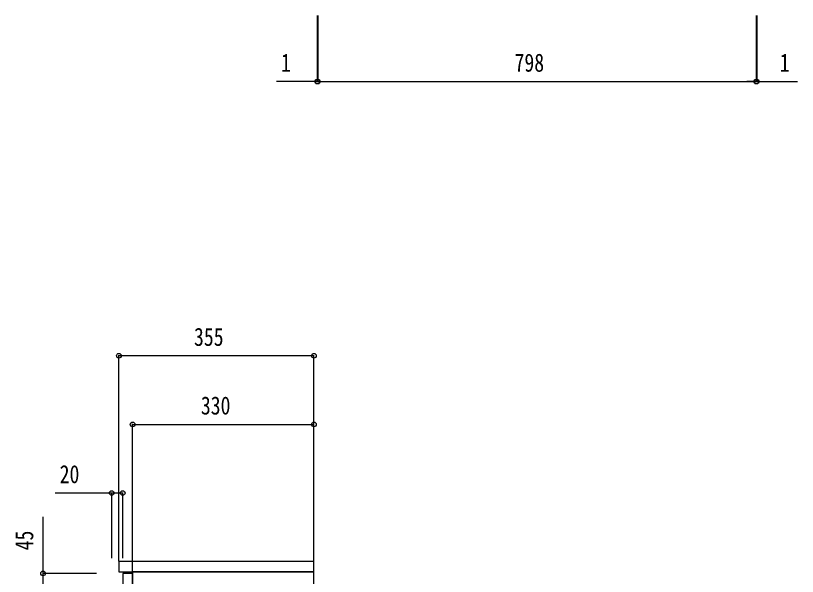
# Model space of a CAD drawing. Units: millimetres, scale not verified. Extents: x -4205 to 4205, y -2970 to 2970.
# Drawn here: x -949 to 474, y -969 to 52 of the extents above; entities that cross this region are included whole.
import ezdxf
from ezdxf.enums import TextEntityAlignment as Align

# ---------------------------------------------------------------- set-up
doc = ezdxf.new("R2010")
doc.units = ezdxf.units.MM
doc.header["$LTSCALE"] = 20
doc.layers.add('0-3_YKK_12', color=2, linetype='Continuous')
doc.layers.add('0-5_YKK_D', color=6, linetype='Continuous')
doc.styles.add('ＭＳ ゴシック', font='')
doc.styles.get('ＭＳ ゴシック').set_extended_font_data('MS Gothic')

msp = doc.modelspace()

# ---------------------------------------------------------------- linework, layer by layer
at = {"layer": '0-3_YKK_12'}
for points in [[(-760.98, -961), (-405.98, -961), (-405.98, -942.6), (-760.98, -942.6)], [(-753.98, -1738), (-735.98, -1738), (-735.98, -964), (-753.98, -964)], [(-735.98, -1741), (-405.98, -1741), (-405.98, -961), (-735.98, -961)]]:
    msp.add_lwpolyline(points, close=True, dxfattribs=at)
at = {"layer": '0-5_YKK_D'}
for p, q in [((-399.98, 51.6), (-399.98, -69.4)), ((-398.98, 51.6), (-398.98, -69.4)), ((-398.98, 51.6), (-398.98, -69.4)), ((399.02, 51.6), (399.02, -69.4)), ((399.02, 51.6), (399.02, -69.4)), ((400.02, 51.6), (400.02, -69.4)), ((-399.98, -68.4), (-473.98, -68.4)), ((-398.98, -68.4), (-399.98, -68.4)), ((-398.98, -68.4), (-381.98, -68.4)), ((-398.98, -68.4), (399.02, -68.4)), ((399.02, -68.4), (382.02, -68.4)), ((399.02, -68.4), (400.02, -68.4)), ((400.02, -68.4), (474.02, -68.4)), ((-760.98, -941.6), (-760.98, -566.6)), ((-405.98, -567.6), (-760.98, -567.6)), ((-405.98, -941.6), (-405.98, -566.6)), ((-735.98, -960), (-735.98, -691.6)), ((-735.98, -692.6), (-405.98, -692.6)), ((-405.98, -941.6), (-405.98, -691.6)), ((-773.98, -935.97), (-773.98, -816.6)), ((-753.98, -935.97), (-753.98, -816.6)), ((-801.48, -964), (-899.98, -964))]:
    msp.add_line(p, q, dxfattribs=at)
for points in [[(-753.98, -817.6), (-773.98, -817.6), (-876.78, -817.6)], [(-898.98, -1009), (-898.98, -964), (-898.98, -861.2)]]:
    msp.add_lwpolyline(points, dxfattribs=at)
for centre in [(-399.98, -68.4), (-398.98, -68.4), (-398.98, -68.4), (399.02, -68.4), (399.02, -68.4), (400.02, -68.4), (-760.98, -567.6), (-405.98, -567.6), (-735.98, -692.6), (-405.98, -692.6), (-773.98, -817.6), (-753.98, -817.6), (-898.98, -964)]:
    msp.add_circle(centre, 4.25, dxfattribs=at)

# ---------------------------------------------------------------- texts
at = {"layer": '0-5_YKK_D', "style": 'ＭＳ ゴシック', "width": 0.8}
for s, p in [('1', (-465.98, -60.4)), ('798', (-40.78, -60.4)), ('1', (442.02, -60.4)), ('355', (-624.28, -559.6)), ('330', (-611.78, -684.6)), ('20', (-868.78, -809.6))]:
    msp.add_text(s, height=32.99, dxfattribs=at).set_placement(p, align=Align.BOTTOM_LEFT)
msp.add_text('45', height=32.99, rotation=90, dxfattribs=at).set_placement((-906.98, -922), align=Align.BOTTOM_LEFT)

doc.saveas('drawing.dxf')
